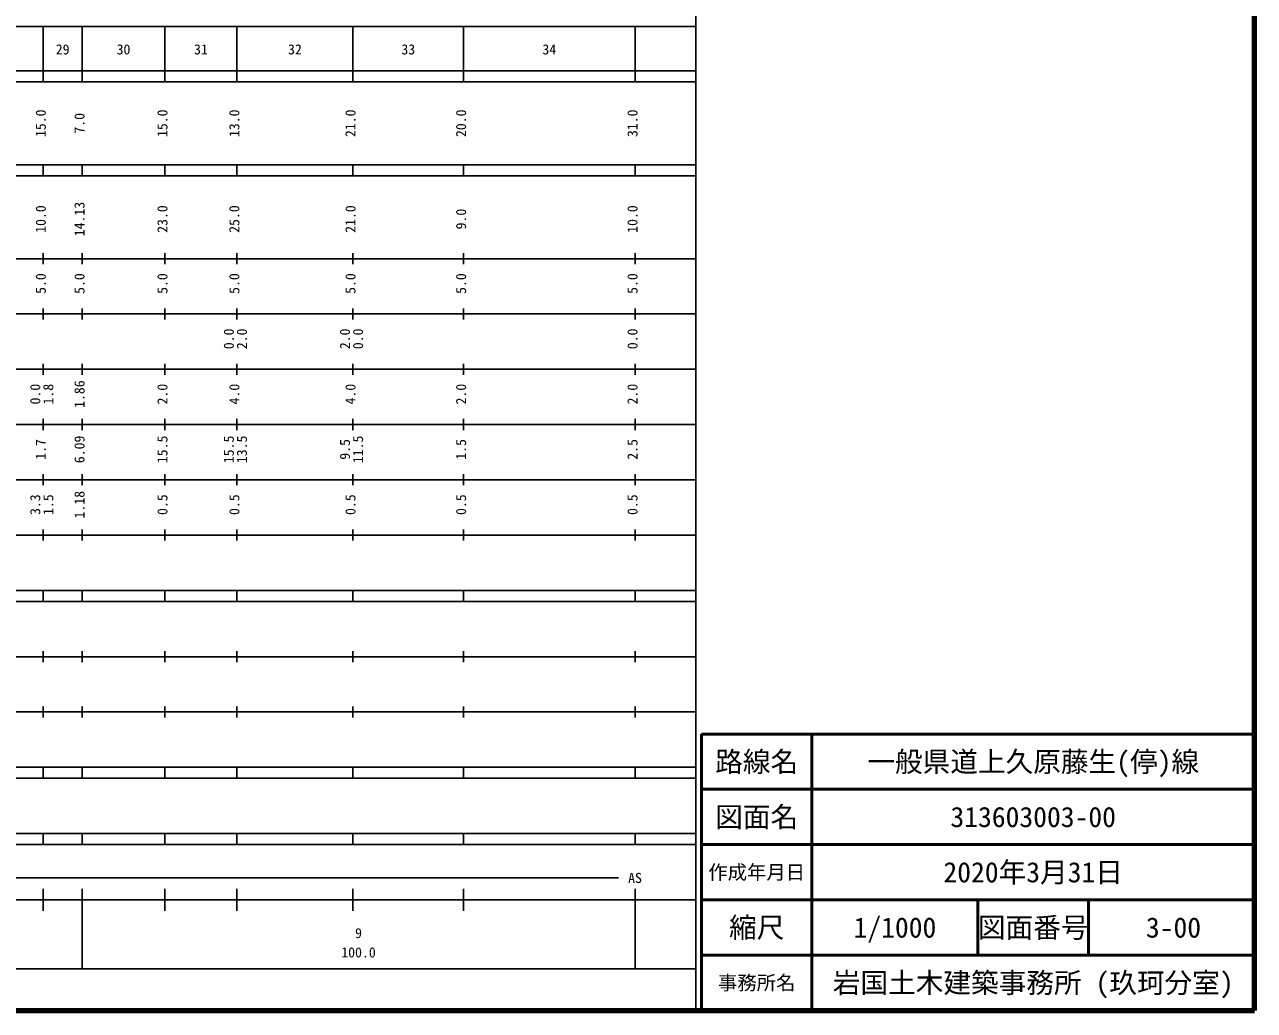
# Model space of a CAD drawing. Units: millimetres on the paper, enlarged 1000 times. Extents: x 40000 to 680000, y 20000 to 380000.
# Drawn here: x 457617 to 680000, y 20000 to 198357 of the extents above; entities that cross this region are included whole.
import ezdxf
from ezdxf.enums import TextEntityAlignment as Align

# ---------------------------------------------------------------- set-up
doc = ezdxf.new("R2010")
doc.units = ezdxf.units.MM
doc.header["$LTSCALE"] = 1000
for name, color, linetype, lineweight in [('M-TTL', 2, 'Continuous', 140), ('M-TTL-BAND', 7, 'Continuous', 25), ('M-TTL-FRAM', 2, 'Continuous', 50), ('M-TTL-LINE', 7, 'Continuous', 50)]:
    doc.layers.add(name, color=color, linetype=linetype, lineweight=lineweight)
doc.layers.add('M-TTL-TXT', color=7, linetype='Continuous')
doc.styles.add('ＭＳ ゴシック', font='')
doc.styles.get('ＭＳ ゴシック').set_extended_font_data('MS Gothic')

msp = doc.modelspace()

# ---------------------------------------------------------------- linework, layer by layer
at = {"layer": 'M-TTL'}
for p, q in [((680000, 20000), (680000, 380000)), ((40000, 20000), (680000, 20000))]:
    msp.add_line(p, q, dxfattribs=at)
at = {"layer": 'M-TTL-BAND'}
for p, q in [((579000, 20000), (579000, 370000)), ((68000, 198000), (579000, 198000)), ((461000, 188000), (461000, 198000)), ((468000, 188000), (468000, 198000)), ((483000, 188000), (483000, 198000)), ((496000, 188000), (496000, 198000)), ((517000, 188000), (517000, 198000)), ((537000, 188000), (537000, 198000)), ((568000, 188000), (568000, 198000)), ((40000, 190000), (579000, 190000)), ((40000, 188000), (579000, 188000)), ((40000, 173000), (579000, 173000)), ((461000, 171000), (461000, 173000)), ((468000, 171000), (468000, 173000)), ((483000, 171000), (483000, 173000)), ((496000, 171000), (496000, 173000)), ((517000, 171000), (517000, 173000)), ((537000, 171000), (537000, 173000)), ((568000, 171000), (568000, 173000)), ((40000, 171000), (579000, 171000)), ((40000, 156000), (579000, 156000)), ((461000, 155000), (461000, 157000)), ((468000, 155000), (468000, 157000)), ((483000, 155000), (483000, 157000)), ((496000, 155000), (496000, 157000)), ((517000, 155000), (517000, 157000)), ((537000, 155000), (537000, 157000)), ((568000, 155000), (568000, 157000)), ((461000, 145000), (461000, 147000)), ((468000, 145000), (468000, 147000)), ((483000, 145000), (483000, 147000)), ((496000, 145000), (496000, 147000)), ((517000, 145000), (517000, 147000)), ((537000, 145000), (537000, 147000)), ((568000, 145000), (568000, 147000)), ((46000, 146000), (579000, 146000)), ((52000, 136000), (579000, 136000)), ((461000, 135000), (461000, 137000)), ((468000, 135000), (468000, 137000)), ((483000, 135000), (483000, 137000)), ((496000, 135000), (496000, 137000)), ((517000, 135000), (517000, 137000)), ((537000, 135000), (537000, 137000)), ((568000, 135000), (568000, 137000)), ((461000, 125000), (461000, 127000)), ((468000, 125000), (468000, 127000)), ((483000, 125000), (483000, 127000)), ((496000, 125000), (496000, 127000)), ((517000, 125000), (517000, 127000)), ((537000, 125000), (537000, 127000)), ((568000, 125000), (568000, 127000)), ((46000, 126000), (579000, 126000)), ((52000, 116000), (579000, 116000)), ((461000, 115000), (461000, 117000)), ((468000, 115000), (468000, 117000)), ((483000, 115000), (483000, 117000)), ((496000, 115000), (496000, 117000)), ((517000, 115000), (517000, 117000)), ((537000, 115000), (537000, 117000)), ((568000, 115000), (568000, 117000)), ((461000, 105000), (461000, 107000)), ((468000, 105000), (468000, 107000)), ((483000, 105000), (483000, 107000)), ((496000, 105000), (496000, 107000)), ((517000, 105000), (517000, 107000)), ((537000, 105000), (537000, 107000)), ((568000, 105000), (568000, 107000)), ((46000, 106000), (579000, 106000)), ((40000, 96000), (579000, 96000)), ((461000, 94000), (461000, 96000)), ((468000, 94000), (468000, 96000)), ((483000, 94000), (483000, 96000)), ((496000, 94000), (496000, 96000)), ((517000, 94000), (517000, 96000)), ((537000, 94000), (537000, 96000)), ((568000, 94000), (568000, 96000)), ((40000, 94000), (579000, 94000)), ((461000, 83000), (461000, 85000)), ((468000, 83000), (468000, 85000)), ((483000, 83000), (483000, 85000)), ((496000, 83000), (496000, 85000)), ((517000, 83000), (517000, 85000)), ((537000, 83000), (537000, 85000)), ((568000, 83000), (568000, 85000)), ((49000, 84000), (579000, 84000)), ((40000, 74000), (579000, 74000)), ((461000, 73000), (461000, 75000)), ((468000, 73000), (468000, 75000)), ((483000, 73000), (483000, 75000)), ((496000, 73000), (496000, 75000)), ((517000, 73000), (517000, 75000)), ((537000, 73000), (537000, 75000)), ((568000, 73000), (568000, 75000)), ((40000, 64000), (579000, 64000)), ((461000, 62000), (461000, 64000)), ((468000, 62000), (468000, 64000)), ((483000, 62000), (483000, 64000)), ((496000, 62000), (496000, 64000)), ((517000, 62000), (517000, 64000)), ((537000, 62000), (537000, 64000)), ((568000, 62000), (568000, 64000)), ((40000, 62000), (579000, 62000)), ((40000, 52000), (579000, 52000)), ((461000, 50000), (461000, 52000)), ((468000, 50000), (468000, 52000)), ((483000, 50000), (483000, 52000)), ((496000, 50000), (496000, 52000)), ((517000, 50000), (517000, 52000)), ((537000, 50000), (537000, 52000)), ((568000, 50000), (568000, 52000)), ((40000, 50000), (579000, 50000)), ((240500, 44000), (565000, 44000)), ((461000, 38000), (461000, 42000)), ((468000, 27500), (468000, 42000)), ((483000, 38000), (483000, 42000)), ((496000, 38000), (496000, 42000)), ((517000, 38000), (517000, 42000)), ((537000, 38000), (537000, 42000)), ((568000, 27500), (568000, 42000)), ((40000, 40000), (579000, 40000)), ((68000, 27500), (579000, 27500))]:
    msp.add_line(p, q, dxfattribs=at)
at = {"layer": 'M-TTL-FRAM'}
for p, q in [((680000, 70000), (580000, 70000)), ((580000, 70000), (580000, 20000))]:
    msp.add_line(p, q, dxfattribs=at)
at = {"layer": 'M-TTL-LINE'}
for p, q in [((600000, 70000), (600000, 20000)), ((680000, 60000), (580000, 60000)), ((680000, 50000), (580000, 50000)), ((680000, 40000), (580000, 40000)), ((630000, 40000), (630000, 30000)), ((650000, 40000), (650000, 30000)), ((680000, 30000), (580000, 30000))]:
    msp.add_line(p, q, dxfattribs=at)

# ---------------------------------------------------------------- texts
at = {"layer": 'M-TTL-BAND', "style": 'ＭＳ ゴシック'}
for s, p in [('29', (464500, 192405)), ('30', (475500, 192405)), ('31', (489500, 192405)), ('32', (506500, 192405)), ('33', (527000, 192405)), ('34', (552500, 192405)), ('AS', (568000, 42500)), ('9', (518000, 32523)), ('100.0', (518000, 29033))]:
    msp.add_text(s, height=1833, dxfattribs=at).set_placement(p, align=Align.BOTTOM_CENTER)
for s, p in [('15.0', (462000, 180500)), ('15.0', (484000, 180500)), ('13.0', (497000, 180500)), ('21.0', (518000, 180500)), ('20.0', (538000, 180500)), ('31.0', (569000, 180500)), ('7.0', (469000, 180500)), ('10.0', (462000, 163174)), ('14.13', (469000, 163174)), ('23.0', (484000, 163174)), ('25.0', (497000, 163174)), ('21.0', (518000, 163174)), ('9.0', (538000, 163174)), ('10.0', (569000, 163174)), ('5.0', (462000, 151500)), ('5.0', (469000, 151500)), ('5.0', (484000, 151500)), ('5.0', (497000, 151500)), ('5.0', (518000, 151500)), ('5.0', (538000, 151500)), ('5.0', (569000, 151500)), ('0.0', (496000, 141500)), ('2.0', (498370, 141500)), ('2.0', (517000, 141500)), ('0.0', (519370, 141500)), ('0.0', (569000, 141500)), ('1.86', (469000, 131500)), ('0.0', (461000, 131500)), ('1.8', (463370, 131500)), ('2.0', (484000, 131500)), ('4.0', (497000, 131500)), ('4.0', (518000, 131500)), ('2.0', (538000, 131500)), ('2.0', (569000, 131500)), ('1.7', (462000, 121500)), ('6.09', (469000, 121500)), ('15.5', (484000, 121500)), ('15.5', (496000, 121500)), ('13.5', (498370, 121500)), ('9.5', (517000, 121500)), ('11.5', (519370, 121500)), ('1.5', (538000, 121500)), ('2.5', (569000, 121500)), ('1.18', (469000, 111500)), ('3.3', (461000, 111500)), ('1.5', (463370, 111500)), ('0.5', (484000, 111500)), ('0.5', (497000, 111500)), ('0.5', (518000, 111500)), ('0.5', (538000, 111500)), ('0.5', (569000, 111500))]:
    msp.add_text(s, height=1833, rotation=90, dxfattribs=at).set_placement(p, align=Align.BOTTOM_CENTER)
at = {"layer": 'M-TTL-TXT', "style": 'ＭＳ ゴシック'}
for s, height, p in [('路線名', 3666, (590000, 65000)), ('路線名', 3666, (590000, 65000)), ('一般県道上久原藤生(停)線', 3666, (640000, 65000)), ('図面名', 3666, (590000, 55000)), ('図面名', 3666, (590000, 55000)), ('313603003-00', 3666, (640000, 55000)), ('2020年3月31日', 3666, (640000, 45000)), ('作成年月日', 2566, (590000, 45000)), ('作成年月日', 2566, (590000, 45000)), ('縮尺', 3666, (590000, 35000)), ('縮尺', 3666, (590000, 35000)), ('1/1000', 3666, (615000, 35000)), ('図面番号', 3666, (640000, 35000)), ('図面番号', 3666, (640000, 35000)), (' 3-00', 3666, (664125, 35000)), ('岩国土木建築事務所 (玖珂分室)', 3666, (640000, 25000)), ('事務所名', 2566, (590000, 25000)), ('事務所名', 2566, (590000, 25000))]:
    msp.add_text(s, height=height, dxfattribs=at).set_placement(p, align=Align.MIDDLE_CENTER)

doc.saveas('drawing.dxf')
